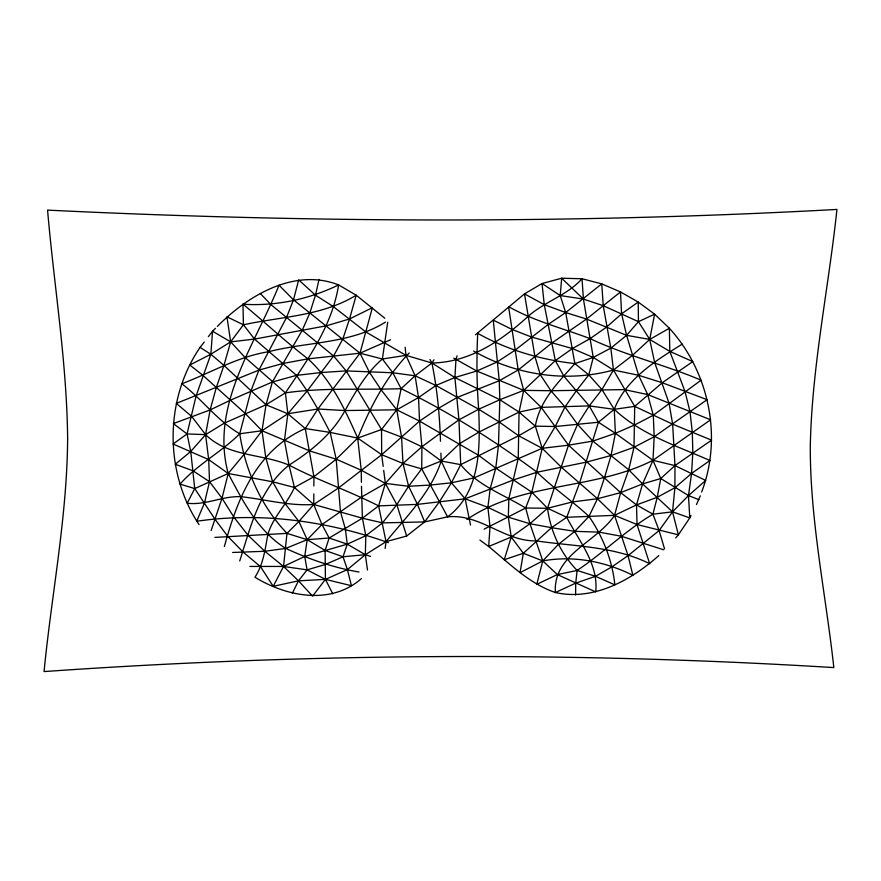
<?xml version="1.0" encoding="UTF-8"?>
<svg xmlns="http://www.w3.org/2000/svg" width="881" height="881" viewBox="0 0 881 881"><rect width="100%" height="100%" fill="white"/><g stroke="black" fill="none" stroke-linecap="round" stroke-linejoin="round"><path stroke-width="1.32" d="M370.538 556.396L365.34 554.722L347.268 544.161L329.153 538.005L321.961 524.525L313.757 504.483L313.823 493.911M313.867 485.982L313.922 476.731L305.278 428.562L287.845 413.74L266.018 404.775L223.95 365.395L210.845 354.239L200.086 347.4C164.461 399.401 164.207 472.172 199.04 524.602M475.421 334.813L524.503 293.88L542.046 283.528L561.682 278.22L582.022 278.759L601.756 283.88L603.243 305.696L610.83 348.138L613.451 370.02L634.705 406.383L634.001 447.273L628.704 469.804L620.653 492.644L614.542 515.352C596.404 542.553 552.827 554.38 555.404 592.528C593.563 601.084 631.115 580.194 658.823 555.581M361.397 578.619C331.003 605.302 286.688 596.745 254.939 577.22C263.298 564.578 265.137 549.215 267.802 534.624C272.945 516.839 287.008 504.174 294.408 487.468L313.922 476.731L336.212 459.199L357.708 438.088L381.528 429.51L396.758 409.808L418.53 397.573L435.886 385.471L454.882 377.52L476.753 371.011L497.005 362.058L514.878 350.319L548.345 324.318L565.69 312.557L601.756 283.88L620.499 291.93L621.579 313.856L626.6 335.331L638.615 375.295L647.689 394.567L653.284 415.237L654.187 436.745L652.986 460.311L642.601 483.911L636.5 504.901L637.029 524.536L649.66 563.697C614.134 546.022 574.445 546.517 536.188 540.879C504.163 541.507 480.112 513.447 447.636 516.872L421.702 468.879L421.922 446.744L419.532 421.096L418.53 397.573L415.094 375.791L405.965 355.351L405.139 347.246M575.59 594.994L575.722 583.123L577.132 570.436C560.757 553.642 550.471 531.474 547.53 508.26L568.487 445.18L577.573 424.356L589.235 405.899L601.932 389.578L613.451 370.02L632.349 355.461L649.715 339.438L669.373 328.261C708.875 371.496 722.695 437.042 701.639 491.994M332.776 593.827L325.419 579.379L325.122 550.449L329.153 538.005L362.41 518.204L378.621 505.881L417.44 504.384L465.157 498.811L513.645 479.87L537.047 472.216L586.328 462.14L611.029 455.532L634.001 447.273L654.187 436.745L707.102 399.688L662.259 382.739L638.615 375.295L613.451 370.02L593.254 357.444L572.441 348.546L531.584 337.06L512.18 329.494L493.272 320.144L499.252 380.746L499.824 399.743L498.481 445.257L495.772 468.119L490.177 488.768L487.887 507.324L490.023 526.541L488.691 546.517C509.57 563.653 529.283 583.618 555.404 592.528L575.722 583.123L595.49 576.306L612.097 566.736L628.054 555.625L659.12 530.56L672.533 511.828L688.479 495.562L705.714 480.453L674.967 465.597L652.986 460.311L615.39 433.298L598.419 422.241L589.235 405.899L563.939 376.297L555.316 360.604L544.249 304.65L542.046 283.528L560.217 295.553L583.431 299.1L603.243 305.696L638.45 321.664L649.715 339.438L654.616 362.421L669.053 403.179L672.655 424.19L674.967 465.597L674.901 487.755L672.533 511.828L678.381 534.844L675.694 537.906M367.509 570.051L365.34 554.722L365.813 535.725L362.41 518.204L361.485 486.29M385.151 548.434L386.032 541.672L378.621 505.881C349.383 491.014 318.173 480.442 289.023 465.124C261.404 453.418 228.377 457.019 205.581 434.641L187.058 433.948L173.359 423.596L210.13 409.929L230.018 400.381L272.361 382.002L296.479 375.372L321.169 372.542L346.145 370.901L392.827 372.773L415.094 375.791L435.886 385.471L478.691 409.236L498.998 421.834L518.623 435.765L542.222 448.308L560.933 466.82L597.45 498.734L614.542 515.352L637.029 524.536L678.381 534.844L689.768 517.918L688.479 495.562L691.574 473.438L692.829 452.614L692.312 432.296L690.01 411.768L685.011 391.494L669.813 351.398L669.373 328.261L654.616 314.176L638.218 302.051L620.499 291.93L586.504 319.065L551.715 343.116L518.226 369.987L499.252 380.746L457.283 397.386L438.617 408.178L419.532 421.096L381.682 454.706L338.062 488.272L313.757 504.483L298.89 521.475L286.975 533.379L283.539 566.45L273.187 586.328L260.589 566.747L243.035 551.98L227.772 536.331L215.173 519.526L194.745 488.592L190.748 451.49L187.058 433.948L196.111 395.888L210.845 354.239L212.541 331.234L215.416 328.349M239.731 560.955C250.722 526.684 259.333 488.768 289.023 465.124C311.268 451.05 332.269 434.047 345.022 410.557C355.439 392.023 365.989 373.004 382.376 359.007L387.706 322.237M217.332 326.422C247.814 295.542 294.485 267.626 338.612 284.915C332.159 325.805 307.854 359.415 285.4 392.882L287.845 413.74L284.442 440.511L289.023 465.124L294.408 487.468L313.757 504.483L362.41 518.204L382.552 522.885L424.62 521.915L447.636 516.872C481.026 491.697 480.145 446.909 478.691 409.236C476.676 383.973 476.522 358.655 477.711 333.348C507.621 350.109 540.901 359.767 574.886 363.589L593.254 357.444L610.83 348.138L626.6 335.331L638.45 321.664L654.616 314.176L649.715 339.438L669.813 351.398L692.774 361.573L662.259 382.739L634.705 406.383L614.255 409.324L589.235 405.899L541.242 407.363L519.052 412.077L479.022 432.053L459.519 443.672L441.216 461.005L421.702 468.879L408.608 486.268L396.824 504.648L382.552 522.885L365.813 535.725L347.268 544.161L304.727 556.462L283.539 566.45L249.885 566.439M319.032 279.442L315.475 295.19L309.749 313.24L302.161 330.441L272.361 382.002L266.018 404.775L261.998 430.743L265.798 457.613L272.592 481.775L285.301 503.833L298.89 521.475L307.205 539.679L304.727 556.462L307.095 569.875L298.483 580.832L292.426 593.1M273.187 586.328L298.483 580.832L325.419 579.379L347.389 569.6L365.34 554.722L386.032 541.672L406.659 536.033L424.62 521.915L439.377 501.807L451.413 482.81L460.708 464.65L518.623 435.765L535.329 426.162L555.228 426.514L598.419 422.241L614.255 409.324C641.313 434.74 676.806 445.874 709.943 460.499L691.574 473.438L674.901 487.755L657.237 497.302L636.5 504.901L614.542 515.352L566.747 517.279L551.473 527.697L523.347 553.268L520.032 572.672L542.784 560.922L558.4 544.359L574.808 531.342L588.993 516.398L597.45 498.734L604.487 477.689L611.029 455.532L615.39 433.298L614.255 409.324L601.932 389.578L588.816 374.91L574.886 363.589L565.69 312.557L560.217 295.553L561.682 278.22L583.431 299.1L593.254 357.444L588.816 374.91L576.626 390.371L564.974 406.956L555.228 426.514L542.222 448.308L531.805 492.171L525.66 508.018L529.944 523.721L542.784 560.922L557.31 574.577L595.721 591.9C598.673 563.631 578.773 540.989 566.747 517.279L547.53 508.26L531.805 492.171L495.772 468.119L478.658 455.367L419.532 421.096L396.758 409.808L380.988 389.644L369.315 372.057L359.999 353.193L293.483 299.837L279.013 285.191C255.027 345.154 209.832 405.557 228.212 473.493C242.969 501.333 258.078 531.254 285.752 548.411C309.176 559.182 333.536 567.749 359.007 572.011M388.367 542.652C327.38 521.034 261.029 511.795 196.694 521.266L204.48 503.018L209.524 481.687L208.698 459.596L205.581 434.641L210.13 409.929L216.341 387.442L223.95 365.395L230.657 341.861L243.42 324.792L243.002 304.209C275.742 306.39 309.176 299.265 338.612 284.915L356.21 295.201L384.81 318.25M453.792 358.149L476.753 371.011L523.71 390.371L550.911 390.724L624.387 389.611L647.689 394.567L710.604 419.785L652.986 460.311L660.761 478.526L657.237 497.302L652.92 514.185L659.12 530.56L664.538 548.863M424.62 521.915L417.44 504.384L408.608 486.268L403.002 463.45L401.549 437.075L396.758 409.808L401.119 388.675L415.094 375.791L431.921 362.994L433.981 359.778M224.358 546.572C237.418 498.624 256.327 450.081 305.278 428.562L317.876 409.015L359.999 353.193L372.355 307.689L349.537 318.977L326.311 325.827L254.543 339.086L230.657 341.861L210.845 354.239L189.8 365.009L202.839 375.284L245.193 413.453L261.998 430.743L309.671 450.918L336.212 459.199L361.243 470.212L385.371 483.416L408.608 486.268L430.457 485.057L451.413 482.81L473.868 477.943L542.222 448.308L568.487 445.18L592.847 441.095L615.39 433.298L634.595 424.983L653.284 415.237L701.133 380.185C664.681 364.734 625.895 355.572 590.105 338.634C562.783 328.272 534.139 321.158 508.557 306.621L518.226 369.987L523.71 390.371L519.052 412.077L518.248 458.373L508.877 498.525L508.293 517.18L511.244 537.025L504.273 559.699L523.347 553.268L542.784 560.922C573.63 555.25 605.005 561.516 632.877 575.293L628.054 555.625L614.542 515.352M542.784 560.922L536.782 584.312L557.31 574.577L577.132 570.436L595.49 576.306L614.85 584.852C612.328 560.338 602.89 536.672 588.993 516.398C572.276 500.937 553.323 488.173 537.047 472.216C494.296 440.456 449.035 412.011 401.119 388.675C362.52 390.162 323.834 387.321 285.4 392.882L245.028 357.422L230.657 341.861L226.935 316.786L243.42 324.792C281.38 316.532 322.072 316.136 356.21 295.201L349.537 318.977L342.841 338.954L333.591 355.968L307.161 390.988L287.845 413.74L261.998 430.743L244.279 454.111L228.212 473.493L222.023 498.239L211.11 530.582M365.34 554.722L343.028 556.77L325.122 550.449L307.205 539.679L286.975 533.379C260.996 506.035 245.447 470.828 239.731 433.771L250.887 391.098L258.904 370.13L286.424 317.733L293.483 299.837L298.692 279.905L315.475 295.19L333.04 306.39L365.923 332.027L405.965 355.351L431.921 362.994L454.882 377.52L499.824 399.743L519.052 412.077L535.329 426.162L542.222 448.308M598.419 422.241L579.511 483.229L566.747 517.279M378.621 505.881L385.371 483.416L383.698 470.366M457.096 355.836L455.951 359.668L454.882 377.52L458.957 419.83L460.708 464.65C477.524 485.53 503.403 494.505 525.66 508.018L547.53 508.26L572.364 501.95L597.45 498.734L620.653 492.644L642.601 483.911L660.761 478.526L674.967 465.597L711.562 440.159L672.655 424.19L634.705 406.383M535.329 426.162C539.69 400.492 558.4 382.189 574.886 363.589M285.4 392.882L266.018 404.775L224.303 423.166L205.581 434.641L190.748 451.49L175.275 464.276L192.961 470.784L209.524 481.687L222.023 498.239L234.005 517.312L247.913 535.141L264.818 551.275L283.539 566.45L307.095 569.875L325.419 579.379L351.431 585.711L347.389 569.6L343.028 556.77L347.268 544.161L345.33 528.897L340.462 511.608L336.212 459.199L330.155 432.417L317.876 409.015L307.161 390.988L296.479 375.372L254.543 339.086L243.42 324.792M696.486 504.549L700.285 495.838M361.419 482.27L361.243 470.212L357.708 438.088C370.064 407.286 385.944 376.804 409.213 353.006M440.907 453.098L441.216 461.005C430.765 492.798 406.626 516.354 386.032 541.672M690.99 515.484L689.768 517.918L672.533 511.828L642.601 483.911L628.704 469.804L592.847 441.095L577.573 424.356L564.974 406.956L550.911 390.724L540.284 374.667L534.91 356.453L524.503 293.88L544.249 304.65L565.69 312.557L586.504 319.065L626.6 335.331L649.715 339.438M614.255 409.324C626.127 378.863 655.629 360.781 682.158 344.152M294.408 487.468L272.592 481.775L228.212 473.493L194.745 488.592L187.19 503.205C205.614 505.529 222.276 495.904 240.656 496.675C265.104 499.274 288.946 506.201 313.757 504.483M325.419 579.379L312.568 596.14L298.483 580.832L283.539 566.45M200.086 347.4L204.238 342.004M208.39 336.619L212.541 331.234L230.657 341.861M232.628 552.475L264.818 551.275L285.752 548.411L307.205 539.679L321.961 524.525L361.639 497.005L385.371 483.416L403.002 463.45L421.922 446.744L440.159 433.309L458.957 419.83L478.691 409.236L499.824 399.743L523.71 390.371L555.316 360.604L572.441 348.546L590.105 338.634L606.513 327.148L621.579 313.856L638.218 302.051L638.45 321.664M547.53 508.26L529.944 523.721L511.244 537.025L488.691 546.517L479.925 540.075M261.998 430.743L239.731 433.771C221.186 452.272 197.355 464.452 180.021 484.11L194.745 488.592M577.132 570.436C603.353 552.927 625.763 530.351 652.92 514.185L672.533 511.828M187.058 433.948L173.039 444.002L208.698 459.596L228.212 473.493M525.66 508.018L484.098 529.173M385.482 322.127C350.286 344.008 307.48 341.663 268.54 351.739C237.65 356.607 210.669 372.872 181.816 383.775C202.19 399.258 217.332 420.854 239.731 433.771M466.886 519.537C522.268 481.466 594.014 490.288 652.986 460.311M390.503 339.78L359.999 353.193L307.976 358.853L282.768 363.501L258.904 370.13L176.288 403.41L191.651 416.361L205.581 434.641M343.028 556.77L325.629 564.369L307.095 569.875M613.451 370.02C566.45 382.949 515.715 375.086 473.615 351.023M287.845 413.74L317.876 409.015L345.022 410.557L396.758 409.808M359.999 353.193L382.376 359.007L405.965 355.351M429.906 359.503L431.921 362.994C469.595 362.421 501.355 340.815 528.148 316.334C544.656 301.621 567.122 295.355 582.022 278.759L583.431 299.1M214.865 537.41L286.975 533.379M307.205 539.679L329.153 538.005M305.278 428.562L330.155 432.417L357.708 438.088L381.682 454.706L403.002 463.45L421.702 468.879M260.435 293.626L270.941 304.65L333.591 355.968L346.145 370.901L381.528 429.51L401.549 437.075L421.922 446.744L441.216 461.005L460.708 464.65M663.679 549.788L621.303 536.243L598.882 532.113L574.808 531.342L551.473 527.697L529.944 523.721L508.293 517.18L487.887 507.324L465.157 498.811L451.413 482.81L441.216 461.005M698.93 499.692L688.479 495.562L660.761 478.526M652.92 514.185L636.5 504.901L620.653 492.644L568.487 445.18L541.242 407.363L523.71 390.371M243.002 304.209C264.884 322.182 285.433 341.663 307.976 358.853C331.498 380.196 345.033 409.566 357.708 438.088M382.376 359.007L392.827 372.773L401.119 388.675M511.244 537.025L523.347 553.268M385.371 483.416L396.824 504.648L406.659 536.033M465.157 498.811L470.52 525.043M431.921 362.994C437.163 388.763 439.685 414.973 440.456 441.227M383.191 466.445L381.682 454.706L381.528 429.51M67.628 438.65C67.121 516.861 51.638 593.937 44.05 671.575C306.918 653.085 570.8 651.444 833.833 667.589C825.761 593.904 810.046 520.671 810.289 446.271C811.886 366.672 828.558 288.384 836.95 209.425C574.071 223.862 310.508 222.893 47.574 210.119C54.082 286.281 66.879 362.069 67.628 438.65"/></g></svg>
